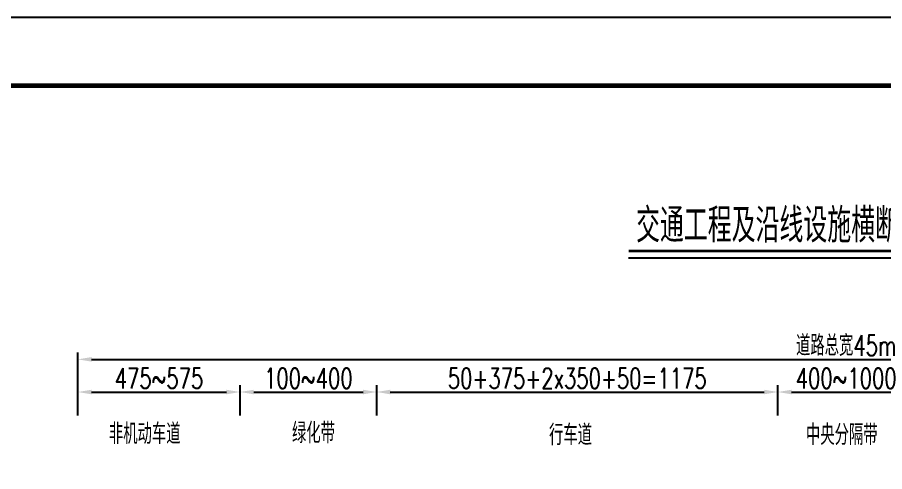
# Model space of a CAD drawing. Extents: x -941089 to 947074, y -2579987 to 8.
# Drawn here: x 2058.1 to 2185.1, y -58.3 to 8.2 of the extents above; entities that cross this region are included whole.
import ezdxf

# ---------------------------------------------------------------- set-up
doc = ezdxf.new("R2010")
doc.units = 0
doc.header["$LTSCALE"] = 5
doc.header["$PDMODE"] = 32
doc.header["$PDSIZE"] = 0.3
doc.layers.get('0').update_dxf_attribs({"linetype": 'CONTINUOUS'})
doc.layers.get('Defpoints').update_dxf_attribs({"linetype": 'CONTINUOUS'})
for name, color, linetype in [('图框', 7, 'CONTINUOUS'), ('尺寸标注', 7, 'CONTINUOUS'), ('文字', 7, 'CONTINUOUS')]:
    doc.layers.add(name, color=color, linetype=linetype)
doc.layers.add('标注', color=4, linetype='CONTINUOUS', lineweight=15)
doc.styles.get("Standard").update_dxf_attribs({"font": 'simplex1.shx', "width": 0.7, "bigfont": 'hztxt.shx'})
doc.dimstyles.new('比例1：200', dxfattribs={"dimtxt": 3, "dimasz": 2, "dimexe": 1, "dimexo": 1, "dimgap": 0.5, "dimtad": 1, "dimlfac": 20, "dimzin": 13, "dimdsep": 46, "dimtxsty": 'Standard', "dimcen": -0.09, "dimclrd": 256, "dimclre": 256, "dimclrt": 4, "dimaunit": 1, "dimadec": 0, "dimazin": 0, "dimtfac": 0.0005, "dimtix": 1, "dimtmove": 2, "dimatfit": 3, "dimfxl": 0, "dimtolj": 1, "dimtzin": 13, "dimarcsym": 0})

# ---------------------------------------------------------------- blocks, each defined once
blk = doc.blocks.new('*D49')
at = {"layer": 'Defpoints', "color": 0}
for p in [(2090.68, -46.69), (2066.93, -51.14), (2090.68, -51.14)]:
    blk.add_point(p, dxfattribs=at)
at = {"layer": '标注', "lineweight": -2}
for p, q in [((2066.93, -50.14), (2066.93, -45.69)), ((2090.68, -50.14), (2090.68, -45.69)), ((2068.93, -46.69), (2088.68, -46.69))]:
    blk.add_line(p, q, dxfattribs=at)
at = {"layer": '标注'}
for points in [[(2068.93, -46.36), (2068.93, -47.03), (2066.93, -46.69)], [(2088.68, -46.36), (2088.68, -47.03), (2090.68, -46.69)]]:
    blk.add_solid(points, dxfattribs=at)
at = {"layer": '标注', "color": 4, "insert": (2078.8, -44.69), "char_height": 3, "attachment_point": 5}
blk.add_mtext('\\A1;475~575', dxfattribs=at)
blk = doc.blocks.new('*D50')
at = {"layer": 'Defpoints', "color": 0}
for p in [(2110.68, -46.69), (2090.68, -51.14), (2110.68, -51.14)]:
    blk.add_point(p, dxfattribs=at)
at = {"layer": '标注', "lineweight": -2}
for p, q in [((2090.68, -50.14), (2090.68, -45.69)), ((2110.68, -50.14), (2110.68, -45.69)), ((2092.68, -46.69), (2108.68, -46.69))]:
    blk.add_line(p, q, dxfattribs=at)
at = {"layer": '标注'}
for points in [[(2092.68, -46.36), (2092.68, -47.03), (2090.68, -46.69)], [(2108.68, -46.36), (2108.68, -47.03), (2110.68, -46.69)]]:
    blk.add_solid(points, dxfattribs=at)
at = {"layer": '标注', "color": 4, "insert": (2100.68, -44.69), "char_height": 3, "attachment_point": 5}
blk.add_mtext('\\A1;100~400', dxfattribs=at)
blk = doc.blocks.new('*D51')
at = {"layer": 'Defpoints', "color": 0}
for p in [(2169.43, -46.69), (2110.68, -51.14), (2169.43, -51.14)]:
    blk.add_point(p, dxfattribs=at)
at = {"layer": '标注', "lineweight": -2}
for p, q in [((2110.68, -50.14), (2110.68, -45.69)), ((2169.43, -50.14), (2169.43, -45.69)), ((2112.68, -46.69), (2167.43, -46.69))]:
    blk.add_line(p, q, dxfattribs=at)
at = {"layer": '标注'}
for points in [[(2112.68, -46.36), (2112.68, -47.03), (2110.68, -46.69)], [(2167.43, -46.36), (2167.43, -47.03), (2169.43, -46.69)]]:
    blk.add_solid(points, dxfattribs=at)
at = {"layer": '标注', "color": 4, "insert": (2140.05, -44.69), "char_height": 3, "attachment_point": 5}
blk.add_mtext('\\A1;50+375+2x350+50=1175', dxfattribs=at)
blk = doc.blocks.new('*D52')
at = {"layer": 'Defpoints', "color": 0}
for p in [(2189.43, -46.69), (2169.43, -51.14), (2189.43, -51.14)]:
    blk.add_point(p, dxfattribs=at)
at = {"layer": '标注', "lineweight": -2}
for p, q in [((2169.43, -50.14), (2169.43, -45.69)), ((2189.43, -50.14), (2189.43, -45.69)), ((2171.43, -46.69), (2187.43, -46.69))]:
    blk.add_line(p, q, dxfattribs=at)
at = {"layer": '标注'}
for points in [[(2171.43, -46.36), (2171.43, -47.03), (2169.43, -46.69)], [(2187.43, -46.36), (2187.43, -47.03), (2189.43, -46.69)]]:
    blk.add_solid(points, dxfattribs=at)
at = {"layer": '标注', "color": 4, "insert": (2179.43, -44.69), "char_height": 3, "attachment_point": 5}
blk.add_mtext('\\A1;400~1000', dxfattribs=at)
blk = doc.blocks.new('*D54')
at = {"layer": 'Defpoints', "color": 0}
for p in [(2291.93, -41.91), (2066.93, -51.14), (2291.93, -51.14)]:
    blk.add_point(p, dxfattribs=at)
at = {"layer": '标注', "lineweight": -2}
for p, q in [((2066.93, -47.91), (2066.93, -40.91)), ((2291.93, -47.91), (2291.93, -40.91)), ((2068.93, -41.91), (2289.93, -41.91))]:
    blk.add_line(p, q, dxfattribs=at)
at = {"layer": '标注'}
for points in [[(2068.93, -41.58), (2068.93, -42.25), (2066.93, -41.91)], [(2289.93, -41.58), (2289.93, -42.25), (2291.93, -41.91)]]:
    blk.add_solid(points, dxfattribs=at)
at = {"layer": '标注', "color": 4, "insert": (2179.43, -39.91), "char_height": 3, "attachment_point": 5}
blk.add_mtext('\\A1;道路总宽45m', dxfattribs=at)
blk = doc.blocks.new('123')
at = {"layer": '图框'}
blk.add_lwpolyline([(2377.69, -288.85), (2377.69, 8.15), (1957.69, 8.15), (1957.69, -288.85)], close=True, dxfattribs=at)

msp = doc.modelspace()

# ---------------------------------------------------------------- linework, layer by layer
msp.add_line((2147.56706, -27.04026), (2211.02043, -27.04026))
at = {"const_width": 0.4}
msp.add_lwpolyline([(2147.56706, -26.04026), (2211.02043, -26.04026)], dxfattribs=at)
at = {"layer": '图框', "const_width": 0.7}
msp.add_lwpolyline([(2367.68936, -1.84829), (1987.68936, -1.84829), (1987.68936, -278.84829), (2367.68936, -278.84829), (2367.68936, -1.84829)], dxfattribs=at)

# ---------------------------------------------------------------- block references
at = {"layer": '尺寸标注'}
msp.add_blockref('123', (0, 0), dxfattribs=at)

# ---------------------------------------------------------------- texts
at = {"layer": '文字', "width": 0.7}
for s, height, p in [('交通工程及沿线设施横断面布置图（一）', 5, (2148.66136, -24.80271)), ('非机动车道', 3, (2071.46331, -54.30471)), ('绿化带', 3, (2098.2859, -54.18396)), ('行车道', 3, (2135.91912, -54.46783)), ('中央分隔带', 3, (2173.53482, -54.45059))]:
    msp.add_text(s, height=height, dxfattribs=at).set_placement(p)

# ---------------------------------------------------------------- dimensions: what is measured, and where the dimension line sits
at = {"layer": '标注'}
for base, p1, p2, text, picture, middle in [((2291.92561, -41.91384), (2066.92561, -51.14332), (2291.92561, -51.14332), '道路总宽45m', '*D54', (2179.42561, -39.91384)), ((2090.67561, -46.69329), (2066.92561, -51.14332), (2090.67561, -51.14332), '<>~575', '*D49', (2078.80061, -44.69329)), ((2110.67561, -46.69329), (2090.67561, -51.14332), (2110.67561, -51.14332), '100~400', '*D50', (2100.67561, -44.69329)), ((2169.42561, -46.69329), (2110.67561, -51.14332), (2169.42561, -51.14332), '50+375+2x350+50=1175', '*D51', (2140.05061, -44.69329)), ((2189.42561, -46.69329), (2169.42561, -51.14332), (2189.42561, -51.14485), '400~1000', '*D52', (2179.42561, -44.69329))]:
    dim = msp.add_linear_dim(base=base, p1=p1, p2=p2, text=text, dimstyle='比例1：200', dxfattribs=at)
    dim.commit()
    dim.dimension.update_dxf_attribs({"geometry": picture, "text_midpoint": middle})

doc.saveas('drawing.dxf')
